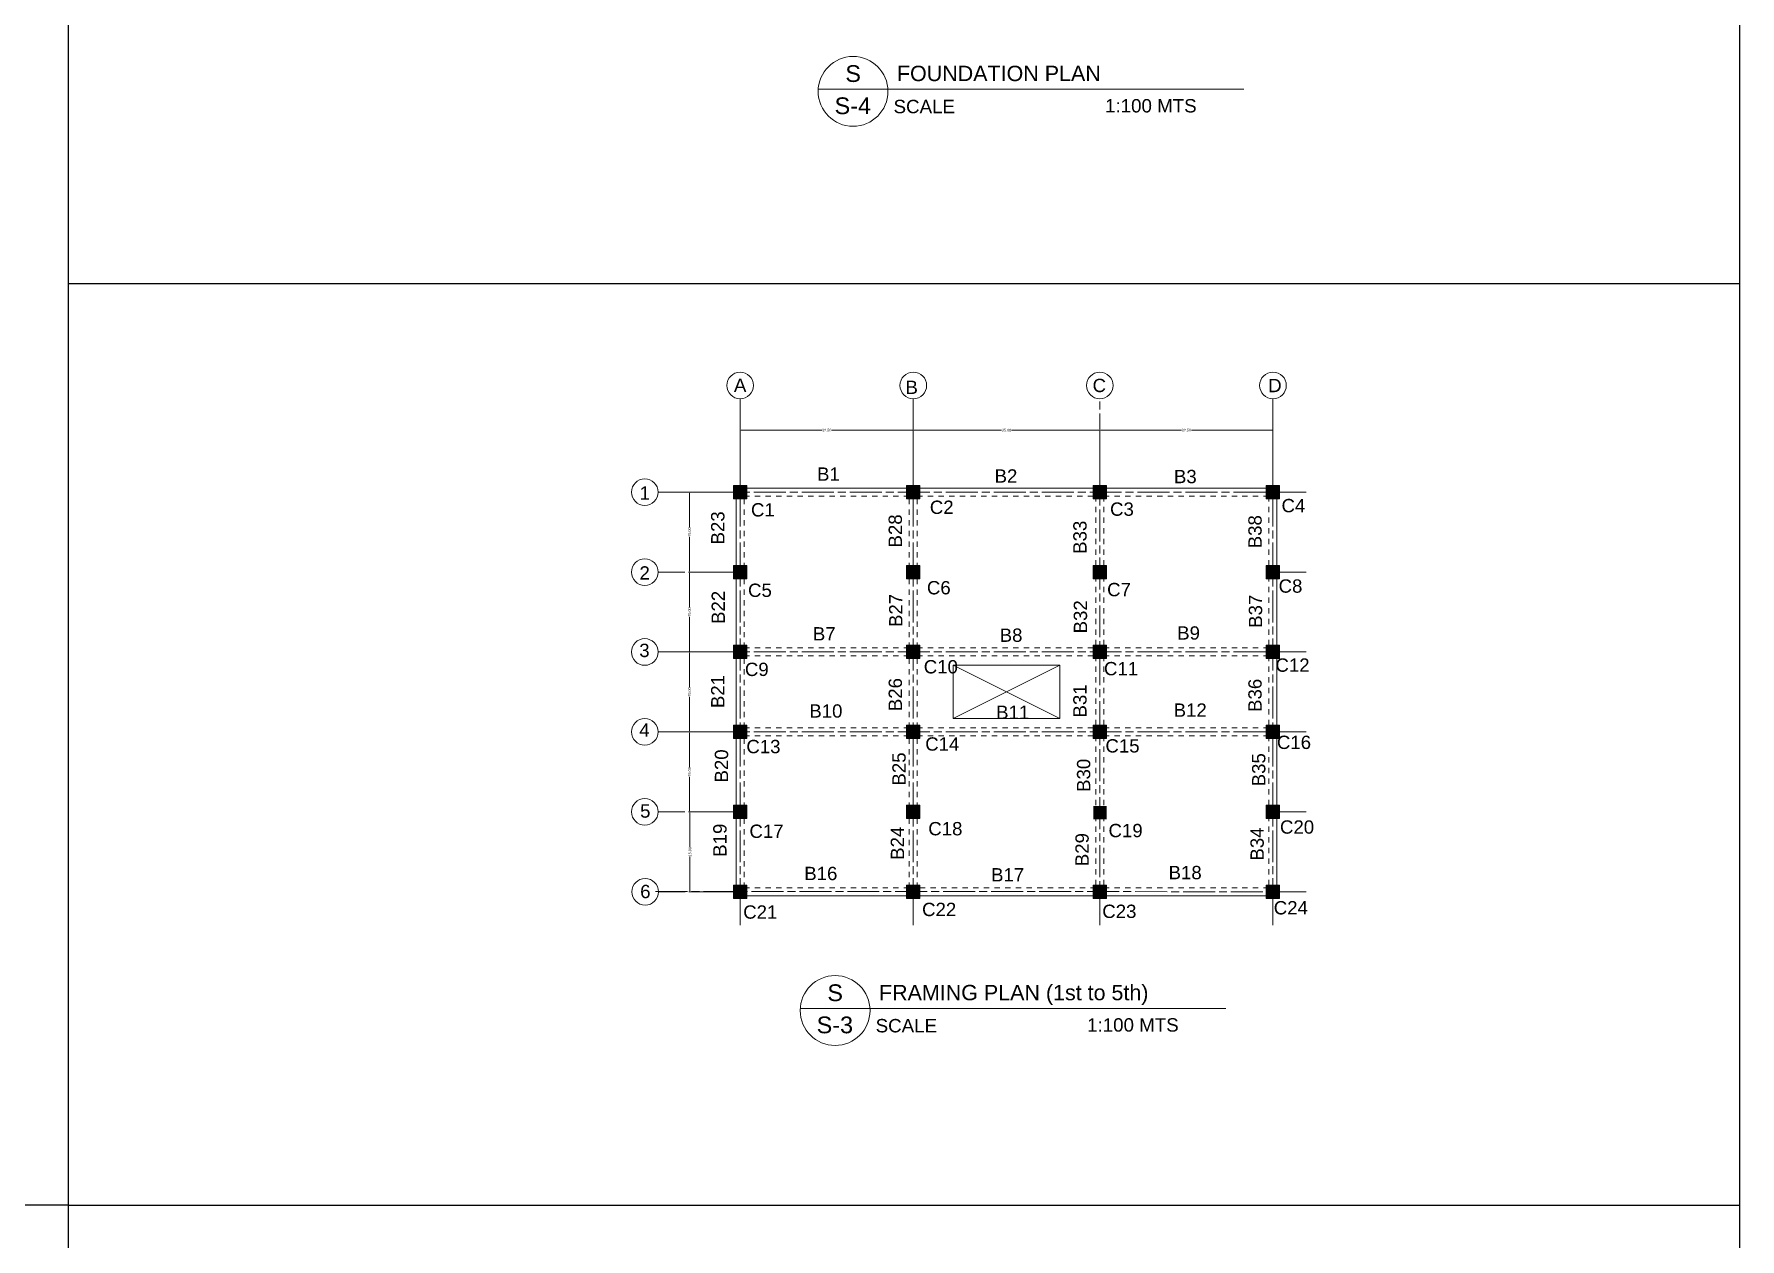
# Model space of a CAD drawing. Header units: millimetres. Extents: x 2391 to 3323, y 1596 to 2537.
# Drawn here: x 3003.3 to 3323.4, y 1821.7 to 2047.8 of the extents above; entities that cross this region are included whole.
import ezdxf

# ---------------------------------------------------------------- set-up
doc = ezdxf.new("R2010")
doc.units = ezdxf.units.MM
doc.linetypes.add('ACAD_ISO08W100', pattern=[36, 24, -3, 6, -3])
doc.linetypes.add('JIS_02_1.0', pattern=[2, 1, -1])
doc.layers.get('Defpoints').update_dxf_attribs({"color": 115})
for name, color, linetype in [('columns', 250, 'Continuous'), ('dimensions', 203, 'Continuous'), ('Framing plan', 7, 'Continuous'), ('LETTER2', 90, 'Continuous'), ('LETTERS', 150, 'Continuous'), ('Roof', 130, 'Continuous'), ('TEXT', 130, 'Continuous')]:
    doc.layers.add(name, color=color, linetype=linetype)
doc.styles.get("Standard").update_dxf_attribs({"font": 'arial.ttf'})

msp = doc.modelspace()

# ---------------------------------------------------------------- hatches: boundary and pattern name
at = {"layer": 'columns', "lineweight": 13}
h = msp.add_hatch(color=256, dxfattribs=at)
h.dxf.hatch_style = 1
h.paths.add_polyline_path([(3134.521, 1960.553), (3137.021, 1960.553), (3137.021, 1963.053), (3134.521, 1963.053)])
h = msp.add_hatch(color=256, dxfattribs=at)
h.dxf.hatch_style = 1
h.paths.add_polyline_path([(3167.021, 1960.553), (3169.521, 1960.553), (3169.521, 1963.053), (3167.021, 1963.053)])
h = msp.add_hatch(color=256, dxfattribs=at)
h.dxf.hatch_style = 1
h.paths.add_polyline_path([(3202.021, 1960.553), (3204.521, 1960.553), (3204.521, 1963.053), (3202.021, 1963.053)])
h = msp.add_hatch(color=256, dxfattribs=at)
h.dxf.hatch_style = 1
h.paths.add_polyline_path([(3234.521, 1960.553), (3237.021, 1960.553), (3237.021, 1963.053), (3234.521, 1963.053)])
h = msp.add_hatch(color=256, dxfattribs=at)
h.dxf.hatch_style = 1
h.paths.add_polyline_path([(3134.521, 1945.553), (3137.021, 1945.553), (3137.021, 1948.053), (3134.521, 1948.053)])
h = msp.add_hatch(color=256, dxfattribs=at)
h.dxf.hatch_style = 1
h.paths.add_polyline_path([(3167.021, 1945.553), (3169.521, 1945.553), (3169.521, 1948.053), (3167.021, 1948.053)])
h = msp.add_hatch(color=256, dxfattribs=at)
h.dxf.hatch_style = 1
h.paths.add_polyline_path([(3202.021, 1945.553), (3204.521, 1945.553), (3204.521, 1948.053), (3202.021, 1948.053)])
h = msp.add_hatch(color=256, dxfattribs=at)
h.dxf.hatch_style = 1
h.paths.add_polyline_path([(3234.521, 1945.553), (3237.021, 1945.553), (3237.021, 1948.053), (3234.521, 1948.053)])
h = msp.add_hatch(color=256, dxfattribs=at)
h.dxf.hatch_style = 1
h.paths.add_polyline_path([(3134.521, 1930.553), (3137.021, 1930.553), (3137.021, 1933.053), (3134.521, 1933.053)])
h = msp.add_hatch(color=256, dxfattribs=at)
h.dxf.hatch_style = 1
h.paths.add_polyline_path([(3167.021, 1930.553), (3169.521, 1930.553), (3169.521, 1933.053), (3167.021, 1933.053)])
h = msp.add_hatch(color=256, dxfattribs=at)
h.dxf.hatch_style = 1
h.paths.add_polyline_path([(3202.021, 1930.553), (3204.521, 1930.553), (3204.521, 1933.053), (3202.021, 1933.053)])
h = msp.add_hatch(color=256, dxfattribs=at)
h.dxf.hatch_style = 1
h.paths.add_polyline_path([(3234.521, 1930.553), (3237.021, 1930.553), (3237.021, 1933.053), (3234.521, 1933.053)])
h = msp.add_hatch(color=256, dxfattribs=at)
h.dxf.hatch_style = 1
h.paths.add_polyline_path([(3134.521, 1915.553), (3137.021, 1915.553), (3137.021, 1918.053), (3134.521, 1918.053)])
h = msp.add_hatch(color=256, dxfattribs=at)
h.dxf.hatch_style = 1
h.paths.add_polyline_path([(3167.021, 1915.553), (3169.521, 1915.553), (3169.521, 1918.053), (3167.021, 1918.053)])
h = msp.add_hatch(color=256, dxfattribs=at)
h.dxf.hatch_style = 1
h.paths.add_polyline_path([(3202.021, 1915.553), (3204.521, 1915.553), (3204.521, 1918.053), (3202.021, 1918.053)])
h = msp.add_hatch(color=256, dxfattribs=at)
h.dxf.hatch_style = 1
h.paths.add_polyline_path([(3234.521, 1915.553), (3237.021, 1915.553), (3237.021, 1918.053), (3234.521, 1918.053)])
h = msp.add_hatch(color=256, dxfattribs=at)
h.dxf.hatch_style = 1
h.paths.add_polyline_path([(3134.521, 1900.553), (3137.021, 1900.553), (3137.021, 1903.053), (3134.521, 1903.053)])
h = msp.add_hatch(color=256, dxfattribs=at)
h.dxf.hatch_style = 1
h.paths.add_polyline_path([(3167.021, 1900.553), (3169.521, 1900.553), (3169.521, 1903.053), (3167.021, 1903.053)])
h = msp.add_hatch(color=256, dxfattribs=at)
h.dxf.hatch_style = 1
h.paths.add_polyline_path([(3204.532, 1902.92), (3202.032, 1902.92), (3202.032, 1900.42), (3204.532, 1900.42)])
h = msp.add_hatch(color=256, dxfattribs=at)
h.dxf.hatch_style = 1
h.paths.add_polyline_path([(3234.521, 1900.553), (3237.021, 1900.553), (3237.021, 1903.053), (3234.521, 1903.053)])
h = msp.add_hatch(color=256, dxfattribs=at)
h.dxf.hatch_style = 1
h.paths.add_polyline_path([(3134.521, 1885.553), (3137.021, 1885.553), (3137.021, 1888.053), (3134.521, 1888.053)])
h = msp.add_hatch(color=256, dxfattribs=at)
h.dxf.hatch_style = 1
h.paths.add_polyline_path([(3167.021, 1885.553), (3169.521, 1885.553), (3169.521, 1888.053), (3167.021, 1888.053)])
h = msp.add_hatch(color=256, dxfattribs=at)
h.dxf.hatch_style = 1
h.paths.add_polyline_path([(3202.021, 1885.553), (3204.521, 1885.553), (3204.521, 1888.053), (3202.021, 1888.053)])
h = msp.add_hatch(color=256, dxfattribs=at)
h.dxf.hatch_style = 1
h.paths.add_polyline_path([(3234.521, 1885.553), (3237.021, 1885.553), (3237.021, 1888.053), (3234.521, 1888.053)])

# ---------------------------------------------------------------- linework, layer by layer
at = {"color": 11, "true_color": 0xf27172}
for p, q in [((3323.401, 1595.546), (3323.401, 2537.196)), ((3009.654, 2060.459), (3009.654, 1595.546)), ((3009.654, 2000.94), (3323.401, 2000.94)), ((3009.654, 1828.002), (2684.734, 1828.002)), ((3009.654, 1828.002), (3323.401, 1828.002))]:
    msp.add_line(p, q, dxfattribs=at)
at = {"layer": 'columns', "lineweight": 13}
for p, q in [((3137.021, 1963.053), (3134.521, 1963.053)), ((3134.521, 1963.053), (3134.521, 1960.553)), ((3137.021, 1960.553), (3137.021, 1963.053)), ((3169.521, 1963.053), (3167.021, 1963.053)), ((3167.021, 1963.053), (3167.021, 1960.553)), ((3169.521, 1960.553), (3169.521, 1963.053)), ((3204.521, 1963.053), (3202.021, 1963.053)), ((3202.021, 1963.053), (3202.021, 1960.553)), ((3204.521, 1960.553), (3204.521, 1963.053)), ((3237.021, 1963.053), (3234.521, 1963.053)), ((3234.521, 1963.053), (3234.521, 1960.553)), ((3237.021, 1960.553), (3237.021, 1963.053)), ((3134.521, 1960.553), (3137.021, 1960.553)), ((3167.021, 1960.553), (3169.521, 1960.553)), ((3202.021, 1960.553), (3204.521, 1960.553)), ((3234.521, 1960.553), (3237.021, 1960.553)), ((3137.021, 1948.053), (3134.521, 1948.053)), ((3134.521, 1948.053), (3134.521, 1945.553)), ((3137.021, 1945.553), (3137.021, 1948.053)), ((3169.521, 1948.053), (3167.021, 1948.053)), ((3167.021, 1948.053), (3167.021, 1945.553)), ((3169.521, 1945.553), (3169.521, 1948.053)), ((3204.521, 1948.053), (3202.021, 1948.053)), ((3202.021, 1948.053), (3202.021, 1945.553)), ((3204.521, 1945.553), (3204.521, 1948.053)), ((3237.021, 1948.053), (3234.521, 1948.053)), ((3234.521, 1948.053), (3234.521, 1945.553)), ((3237.021, 1945.553), (3237.021, 1948.053)), ((3134.521, 1945.553), (3137.021, 1945.553)), ((3167.021, 1945.553), (3169.521, 1945.553)), ((3202.021, 1945.553), (3204.521, 1945.553)), ((3234.521, 1945.553), (3237.021, 1945.553)), ((3137.021, 1933.053), (3134.521, 1933.053)), ((3134.521, 1933.053), (3134.521, 1930.553)), ((3134.521, 1930.553), (3137.021, 1930.553)), ((3137.021, 1930.553), (3137.021, 1933.053)), ((3169.521, 1933.053), (3167.021, 1933.053)), ((3167.021, 1933.053), (3167.021, 1930.553)), ((3167.021, 1930.553), (3169.521, 1930.553)), ((3169.521, 1930.553), (3169.521, 1933.053)), ((3204.521, 1933.053), (3202.021, 1933.053)), ((3202.021, 1933.053), (3202.021, 1930.553)), ((3202.021, 1930.553), (3204.521, 1930.553)), ((3204.521, 1930.553), (3204.521, 1933.053)), ((3237.021, 1933.053), (3234.521, 1933.053)), ((3234.521, 1933.053), (3234.521, 1930.553)), ((3234.521, 1930.553), (3237.021, 1930.553)), ((3237.021, 1930.553), (3237.021, 1933.053)), ((3137.021, 1918.053), (3134.521, 1918.053)), ((3134.521, 1918.053), (3134.521, 1915.553)), ((3137.021, 1915.553), (3137.021, 1918.053)), ((3169.521, 1918.053), (3167.021, 1918.053)), ((3167.021, 1918.053), (3167.021, 1915.553)), ((3169.521, 1915.553), (3169.521, 1918.053)), ((3204.521, 1918.053), (3202.021, 1918.053)), ((3202.021, 1918.053), (3202.021, 1915.553)), ((3204.521, 1915.553), (3204.521, 1918.053)), ((3237.021, 1918.053), (3234.521, 1918.053)), ((3234.521, 1918.053), (3234.521, 1915.553)), ((3237.021, 1915.553), (3237.021, 1918.053)), ((3134.521, 1915.553), (3137.021, 1915.553)), ((3167.021, 1915.553), (3169.521, 1915.553)), ((3202.021, 1915.553), (3204.521, 1915.553)), ((3234.521, 1915.553), (3237.021, 1915.553)), ((3137.021, 1903.053), (3134.521, 1903.053)), ((3134.521, 1903.053), (3134.521, 1900.553)), ((3137.021, 1900.553), (3137.021, 1903.053)), ((3169.521, 1903.053), (3167.021, 1903.053)), ((3167.021, 1903.053), (3167.021, 1900.553)), ((3169.521, 1900.553), (3169.521, 1903.053)), ((3237.021, 1903.053), (3234.521, 1903.053)), ((3234.521, 1903.053), (3234.521, 1900.553)), ((3237.021, 1900.553), (3237.021, 1903.053)), ((3134.521, 1900.553), (3137.021, 1900.553)), ((3167.021, 1900.553), (3169.521, 1900.553)), ((3234.521, 1900.553), (3237.021, 1900.553)), ((3137.021, 1888.053), (3134.521, 1888.053)), ((3134.521, 1888.053), (3134.521, 1885.553)), ((3137.021, 1885.553), (3137.021, 1888.053)), ((3169.521, 1888.053), (3167.021, 1888.053)), ((3167.021, 1888.053), (3167.021, 1885.553)), ((3169.521, 1885.553), (3169.521, 1888.053)), ((3204.521, 1888.053), (3202.021, 1888.053)), ((3202.021, 1888.053), (3202.021, 1885.553)), ((3204.521, 1885.553), (3204.521, 1888.053)), ((3237.021, 1888.053), (3234.521, 1888.053)), ((3234.521, 1888.053), (3234.521, 1885.553)), ((3237.021, 1885.553), (3237.021, 1888.053)), ((3134.521, 1885.553), (3137.021, 1885.553)), ((3167.021, 1885.553), (3169.521, 1885.553)), ((3202.021, 1885.553), (3204.521, 1885.553)), ((3234.521, 1885.553), (3237.021, 1885.553))]:
    msp.add_line(p, q, dxfattribs=at)
at = {"layer": 'Defpoints', "linetype": 'ACAD_ISO08W100', "lineweight": 13, "ltscale": 0.25}
for p, q in [((3135.771, 1979.331), (3135.771, 1880.553)), ((3168.271, 1979.331), (3168.271, 1880.553)), ((3203.271, 1880.553), (3203.271, 1979.331)), ((3235.771, 1979.331), (3235.771, 1880.553)), ((3120.37, 1961.803), (3242.021, 1961.803)), ((3120.37, 1931.803), (3242.021, 1931.803)), ((3120.37, 1916.803), (3242.021, 1916.803)), ((3119.893, 1886.874), (3242.021, 1886.803))]:
    msp.add_line(p, q, dxfattribs=at)
at = {"layer": 'dimensions', "lineweight": 13}
for p, q in [((3135.771, 1961.866), (3135.771, 1973.611)), ((3135.951, 1973.431), (3151.088, 1973.431)), ((3168.091, 1973.431), (3152.953, 1973.431)), ((3168.271, 1961.866), (3168.271, 1973.611)), ((3168.271, 1961.866), (3168.271, 1973.611)), ((3168.451, 1973.431), (3184.838, 1973.431)), ((3203.091, 1973.431), (3186.703, 1973.431)), ((3203.271, 1961.866), (3203.271, 1973.611)), ((3203.271, 1961.866), (3203.271, 1973.611)), ((3203.451, 1973.431), (3218.588, 1973.431)), ((3235.591, 1973.431), (3220.453, 1973.431)), ((3235.771, 1961.866), (3235.771, 1973.611)), ((3135.708, 1961.803), (3126.09, 1961.803)), ((3126.27, 1961.623), (3126.27, 1955.213)), ((3126.27, 1946.983), (3126.27, 1953.394)), ((3135.708, 1946.803), (3126.09, 1946.803)), ((3135.708, 1946.803), (3126.09, 1946.803)), ((3126.27, 1946.623), (3126.27, 1940.213)), ((3126.27, 1931.983), (3126.27, 1938.394)), ((3135.708, 1931.803), (3126.09, 1931.803)), ((3135.708, 1931.803), (3126.09, 1931.803)), ((3126.27, 1931.623), (3126.27, 1925.213)), ((3126.27, 1916.983), (3126.27, 1923.394)), ((3135.708, 1916.803), (3126.09, 1916.803)), ((3135.708, 1916.803), (3126.09, 1916.803)), ((3126.27, 1916.623), (3126.27, 1910.213)), ((3126.27, 1901.983), (3126.27, 1908.394)), ((3135.708, 1901.803), (3126.09, 1901.803)), ((3135.708, 1901.803), (3126.165, 1901.803)), ((3126.345, 1901.623), (3126.345, 1895.213)), ((3126.345, 1886.983), (3126.345, 1893.394)), ((3135.708, 1886.803), (3126.165, 1886.803))]:
    msp.add_line(p, q, dxfattribs=at)
at = {"layer": 'dimensions', "lineweight": 13, "ltscale": 0.25}
for p, q in [((3125.37, 1961.803), (3120.37, 1961.803)), ((3237.021, 1961.803), (3242.021, 1961.803)), ((3125.37, 1946.803), (3120.37, 1946.803)), ((3237.021, 1946.803), (3242.021, 1946.803)), ((3125.37, 1931.803), (3120.37, 1931.803)), ((3237.021, 1931.803), (3242.021, 1931.803)), ((3125.37, 1916.803), (3120.37, 1916.803)), ((3237.021, 1916.803), (3242.021, 1916.803)), ((3125.37, 1901.803), (3120.37, 1901.803)), ((3237.021, 1901.803), (3242.021, 1901.803)), ((3125.445, 1886.803), (3120.445, 1886.803)), ((3237.021, 1886.803), (3242.021, 1886.803)), ((3135.771, 1885.553), (3135.771, 1880.553)), ((3168.271, 1885.553), (3168.271, 1880.553)), ((3203.271, 1885.553), (3203.271, 1880.553)), ((3235.771, 1885.553), (3235.771, 1880.553))]:
    msp.add_line(p, q, dxfattribs=at)
at = {"layer": 'dimensions'}
for points in [[(3135.951, 1973.461), (3135.951, 1973.401), (3135.771, 1973.431)], [(3168.091, 1973.461), (3168.091, 1973.401), (3168.271, 1973.431)], [(3168.451, 1973.461), (3168.451, 1973.401), (3168.271, 1973.431)], [(3203.091, 1973.461), (3203.091, 1973.401), (3203.271, 1973.431)], [(3203.451, 1973.461), (3203.451, 1973.401), (3203.271, 1973.431)], [(3235.591, 1973.461), (3235.591, 1973.401), (3235.771, 1973.431)], [(3126.24, 1961.623), (3126.3, 1961.623), (3126.27, 1961.803)], [(3126.24, 1946.983), (3126.3, 1946.983), (3126.27, 1946.803)], [(3126.24, 1946.623), (3126.3, 1946.623), (3126.27, 1946.803)], [(3126.24, 1931.983), (3126.3, 1931.983), (3126.27, 1931.803)], [(3126.24, 1931.623), (3126.3, 1931.623), (3126.27, 1931.803)], [(3126.24, 1916.983), (3126.3, 1916.983), (3126.27, 1916.803)], [(3126.24, 1916.623), (3126.3, 1916.623), (3126.27, 1916.803)], [(3126.24, 1901.983), (3126.3, 1901.983), (3126.27, 1901.803)], [(3126.315, 1901.623), (3126.375, 1901.623), (3126.345, 1901.803)], [(3126.315, 1886.983), (3126.375, 1886.983), (3126.345, 1886.803)]]:
    msp.add_solid(points, dxfattribs=at)
at = {"layer": 'Framing plan', "color": 41, "lineweight": 13, "true_color": 0xf4ee51}
for p, q in [((3135.021, 1962.553), (3236.521, 1962.553)), ((3135.021, 1886.053), (3135.021, 1962.553)), ((3185.771, 1929.303), (3175.771, 1929.303)), ((3175.771, 1929.303), (3175.771, 1919.303)), ((3175.771, 1929.303), (3195.771, 1919.303)), ((3195.771, 1929.303), (3175.771, 1919.303)), ((3195.771, 1929.303), (3185.771, 1929.303)), ((3195.771, 1919.303), (3195.771, 1929.303)), ((3236.521, 1886.053), (3135.021, 1886.053))]:
    msp.add_line(p, q, dxfattribs=at)
at = {"layer": 'Framing plan', "color": 51, "lineweight": 13, "true_color": 0xf7f281}
msp.add_line((3236.521, 1962.553), (3236.521, 1886.053), dxfattribs=at)
at = {"layer": 'Framing plan', "color": 41, "linetype": 'JIS_02_1.0', "lineweight": 13, "true_color": 0xf4ee51}
for p, q in [((3136.521, 1961.053), (3167.521, 1961.053)), ((3136.521, 1947.553), (3136.521, 1961.053)), ((3167.521, 1947.553), (3167.521, 1961.053)), ((3169.021, 1961.053), (3202.521, 1961.053)), ((3169.021, 1947.553), (3169.021, 1961.053)), ((3202.521, 1961.053), (3202.521, 1947.553)), ((3204.021, 1961.053), (3204.021, 1947.553)), ((3204.021, 1961.053), (3235.021, 1961.053)), ((3235.021, 1961.053), (3235.021, 1947.553)), ((3136.521, 1932.553), (3136.521, 1946.053)), ((3167.521, 1932.553), (3167.521, 1946.053)), ((3169.021, 1932.553), (3169.021, 1946.053)), ((3202.521, 1946.053), (3202.521, 1932.553)), ((3204.021, 1946.053), (3204.021, 1932.553)), ((3235.021, 1946.053), (3235.021, 1932.553)), ((3136.521, 1932.553), (3167.521, 1932.553)), ((3136.521, 1931.053), (3167.521, 1931.053)), ((3136.521, 1917.553), (3136.521, 1931.053)), ((3167.521, 1917.553), (3167.521, 1931.053)), ((3169.021, 1932.553), (3202.521, 1932.553)), ((3169.021, 1917.553), (3169.021, 1931.053)), ((3169.021, 1931.053), (3202.521, 1931.053)), ((3202.521, 1931.053), (3202.521, 1917.553)), ((3204.021, 1932.553), (3235.021, 1932.553)), ((3204.021, 1931.053), (3235.021, 1931.053)), ((3204.021, 1931.053), (3204.021, 1917.553)), ((3235.021, 1931.053), (3235.021, 1917.553)), ((3136.521, 1917.553), (3167.521, 1917.553)), ((3136.521, 1916.053), (3167.521, 1916.053)), ((3136.521, 1902.553), (3136.521, 1916.053)), ((3167.521, 1902.553), (3167.521, 1916.053)), ((3169.021, 1917.553), (3202.521, 1917.553)), ((3169.021, 1916.053), (3202.521, 1916.053)), ((3169.021, 1902.553), (3169.021, 1916.053)), ((3202.521, 1916.053), (3202.521, 1902.553)), ((3204.021, 1917.553), (3235.021, 1917.553)), ((3204.021, 1916.053), (3235.021, 1916.053)), ((3204.021, 1916.053), (3204.021, 1902.553)), ((3235.021, 1916.053), (3235.021, 1902.553)), ((3136.521, 1887.553), (3136.521, 1901.053)), ((3167.521, 1887.553), (3167.521, 1901.053)), ((3169.021, 1887.553), (3169.021, 1901.053)), ((3202.521, 1901.053), (3202.521, 1887.553)), ((3204.021, 1901.053), (3204.021, 1887.553)), ((3167.521, 1887.553), (3136.521, 1887.553)), ((3202.521, 1887.553), (3169.021, 1887.553))]:
    msp.add_line(p, q, dxfattribs=at)
at = {"layer": 'Framing plan', "color": 51, "linetype": 'JIS_02_1.0', "lineweight": 13, "true_color": 0xf7f281}
for p, q in [((3235.021, 1901.053), (3235.021, 1887.553)), ((3235.021, 1887.553), (3204.021, 1887.553))]:
    msp.add_line(p, q, dxfattribs=at)
at = {"layer": 'LETTERS', "lineweight": 13}
for p, q in [((3150.419, 2037.409), (3230.315, 2037.409)), ((3147.051, 1864.903), (3226.948, 1864.903))]:
    msp.add_line(p, q, dxfattribs=at)
at = {"layer": 'LETTERS', "color": 41, "lineweight": 13, "true_color": 0xf4ee51}
msp.add_line((3175.771, 1919.303), (3195.771, 1919.303), dxfattribs=at)
at = {"layer": 'LETTERS', "lineweight": 13}
for centre in [(3156.959, 2037.018), (3153.592, 1864.512)]:
    msp.add_circle(centre, 6.552, dxfattribs=at)
at = {"layer": 'Roof', "lineweight": 13, "ltscale": 0.25}
for centre in [(3135.771, 1981.831), (3168.271, 1981.831), (3203.271, 1981.831), (3235.771, 1981.831), (3117.87, 1961.803), (3117.87, 1946.803), (3117.87, 1931.803), (3117.87, 1916.803), (3117.87, 1901.803), (3117.945, 1886.803)]:
    msp.add_circle(centre, 2.5, dxfattribs=at)

# ---------------------------------------------------------------- texts
at = {"layer": 'dimensions', "lineweight": 13, "char_height": 0.5, "attachment_point": 5}
for s, insert in [('\\A1;32.50', (3152.021, 1973.431)), ('\\A1;35.00', (3185.771, 1973.431)), ('\\A1;32.50', (3219.521, 1973.431))]:
    msp.add_mtext(s, dxfattribs=dict(at, insert=insert))
at = {"layer": 'dimensions', "lineweight": 13, "char_height": 0.5, "attachment_point": 5, "rotation": 90}
for insert in [(3126.27, 1954.303), (3126.27, 1939.303), (3126.27, 1924.303), (3126.27, 1909.303), (3126.345, 1894.303)]:
    msp.add_mtext('\\A1;15.00', dxfattribs=dict(at, insert=insert))
at = {"layer": 'LETTER2'}
for s, p in [('C1', (3137.804, 1957.232)), ('C2', (3171.373, 1957.713)), ('C3', (3205.196, 1957.363)), ('C4', (3237.377, 1958.026)), ('C5', (3137.255, 1942.136)), ('C6', (3170.824, 1942.617)), ('C7', (3204.647, 1942.267)), ('C8', (3236.828, 1942.93)), ('C12', (3236.237, 1928.088)), ('C9', (3136.664, 1927.294)), ('C10', (3170.233, 1927.776)), ('C11', (3204.056, 1927.426)), ('C13', (3136.939, 1912.805)), ('C14', (3170.508, 1913.286)), ('C15', (3204.331, 1912.936)), ('C16', (3236.511, 1913.598)), ('C17', (3137.515, 1896.909)), ('C18', (3171.085, 1897.391)), ('C19', (3204.907, 1897.041)), ('C20', (3237.088, 1897.703)), ('C21', (3136.348, 1881.751)), ('C22', (3169.917, 1882.233)), ('C23', (3203.74, 1881.883)), ('C24', (3235.92, 1882.545))]:
    msp.add_text(s, height=2.5, dxfattribs=at).set_placement(p)
at = {"layer": 'LETTERS'}
for s, p in [('B1', (3150.205, 1963.948)), ('B2', (3183.529, 1963.584)), ('B3', (3217.188, 1963.482)), ('B7', (3149.422, 1933.963)), ('B8', (3184.48, 1933.705)), ('B9', (3217.797, 1934.119)), ('B10', (3148.757, 1919.481)), ('B11', (3183.815, 1919.233)), ('B12', (3217.132, 1919.647)), ('B16', (3147.807, 1888.986)), ('B17', (3182.865, 1888.738)), ('B18', (3216.182, 1889.152))]:
    msp.add_text(s, height=2.5, dxfattribs=at).set_placement(p)
for s, p in [('B23', (3132.824, 1951.988)), ('B28', (3166.14, 1951.418)), ('B33', (3200.791, 1950.225)), ('B38', (3233.649, 1951.269)), ('B22', (3132.916, 1937.06)), ('B27', (3166.233, 1936.489)), ('B32', (3200.883, 1935.296)), ('B37', (3233.742, 1936.34)), ('B21', (3132.822, 1921.274)), ('B26', (3166.139, 1920.704)), ('B31', (3200.789, 1919.511)), ('B36', (3233.648, 1920.555)), ('B20', (3133.518, 1907.31)), ('B25', (3166.835, 1906.74)), ('B30', (3201.485, 1905.546)), ('B35', (3234.344, 1906.59)), ('B19', (3133.221, 1893.37)), ('B24', (3166.538, 1892.799)), ('B34', (3234.047, 1892.65)), ('B29', (3201.188, 1891.606))]:
    msp.add_text(s, height=2.5, rotation=90, dxfattribs=at).set_placement(p)
at = {"layer": 'Roof'}
for s, p in [('A', (3134.608, 1980.616)), ('B', (3166.804, 1980.225)), ('C', (3201.916, 1980.579)), ('D', (3234.876, 1980.563)), ('1', (3116.905, 1960.394)), ('2', (3116.879, 1945.388)), ('3', (3116.839, 1930.851)), ('4', (3116.841, 1915.902)), ('5', (3116.994, 1900.706)), ('6', (3117.012, 1885.606))]:
    msp.add_text(s, height=2.5, dxfattribs=at).set_placement(p)
at = {"layer": 'TEXT'}
for s, height, p in [('S', 3.145, (3155.512, 2038.785)), ('FOUNDATION PLAN', 2.88288, (3165.198, 2038.945)), ('S-4', 3.145, (3153.497, 2032.746)), ('SCALE', 2.516, (3164.568, 2032.916)), ('          1:100 MTS', 2.51597, (3194.494, 2033.059)), ('S', 3.145, (3152.144, 1866.279)), ('FRAMING PLAN (1st to 5th)', 2.88288, (3161.831, 1866.441)), ('S-3', 3.145, (3150.129, 1860.24)), ('SCALE', 2.516, (3161.201, 1860.41)), ('          1:100 MTS', 2.51597, (3191.126, 1860.553))]:
    msp.add_text(s, height=height, dxfattribs=at).set_placement(p)

doc.saveas('drawing.dxf')
